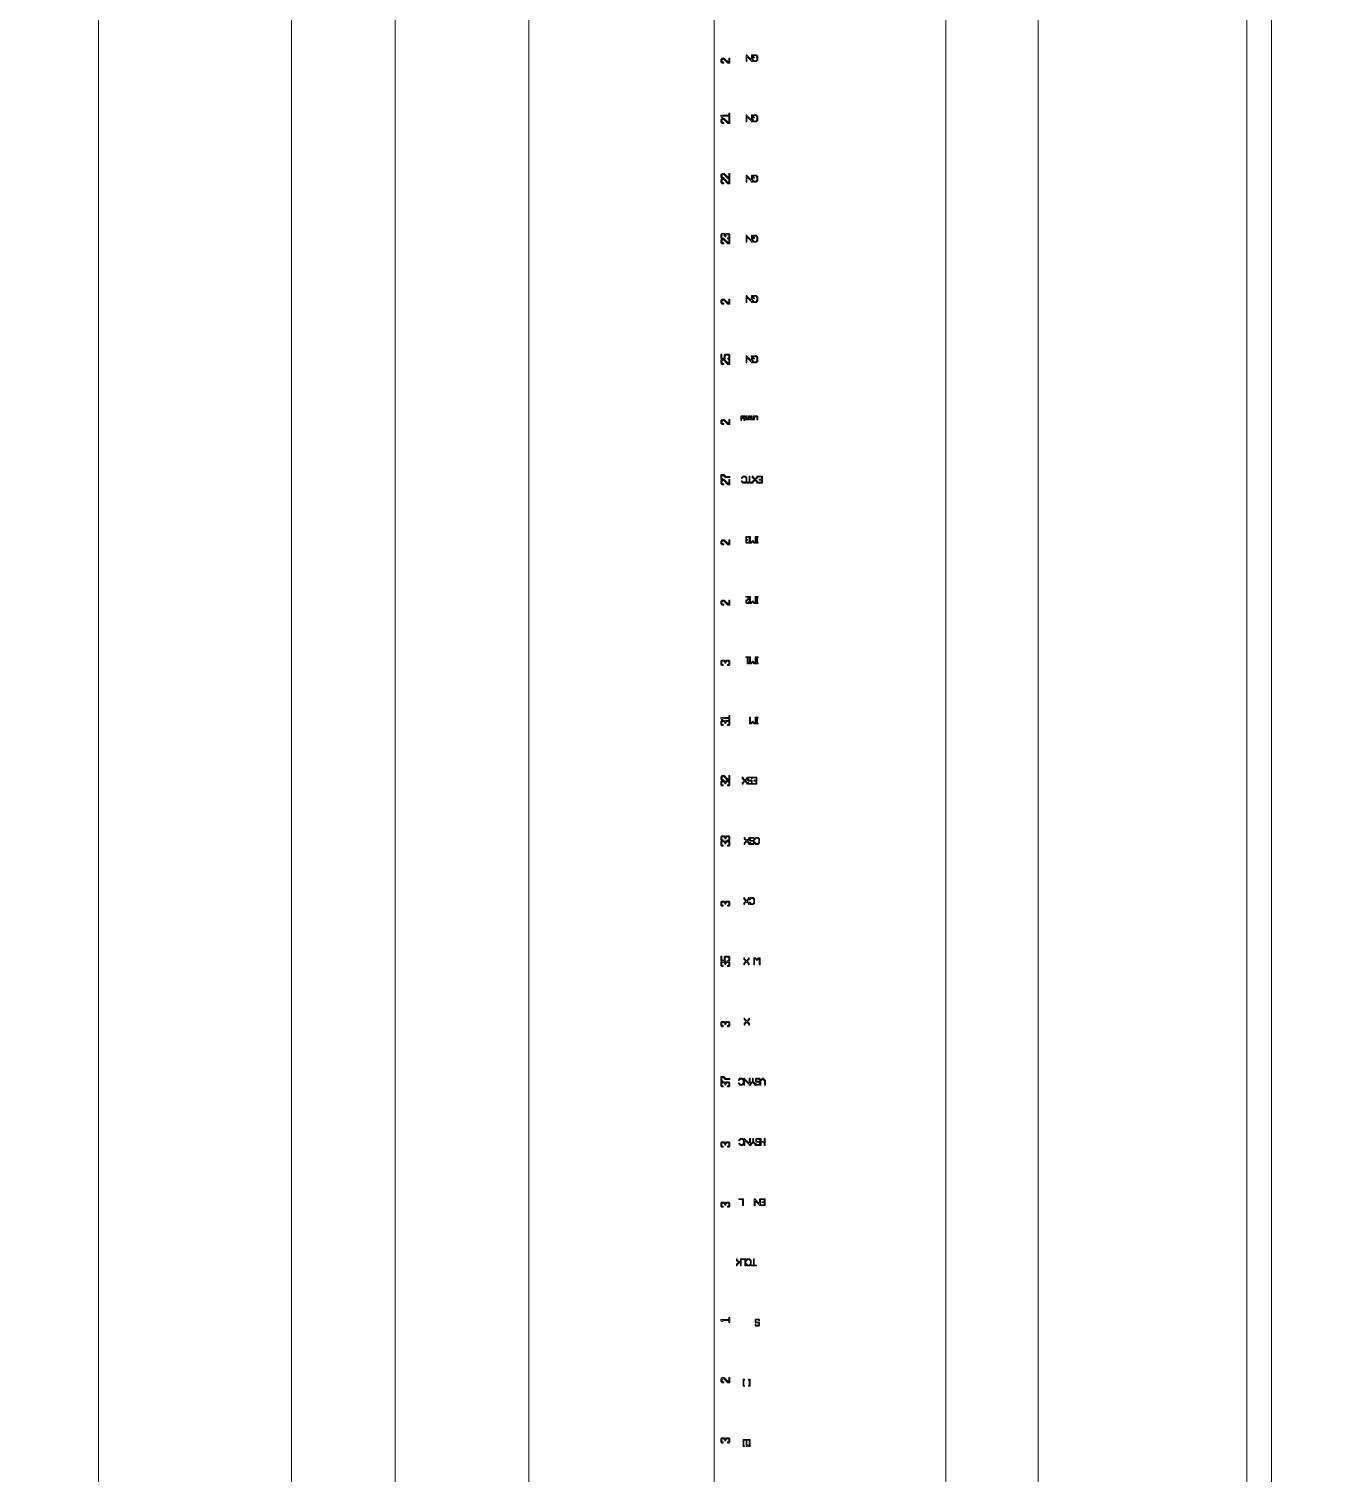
# Model space of a CAD drawing. Header units: millimetres. Extents: x 0 to 240, y 0 to 160.
# Drawn here: x 65.908 to 68.699, y 94.07 to 97.188 of the extents above; entities that cross this region are included whole.
import ezdxf

# ---------------------------------------------------------------- set-up
doc = ezdxf.new("R2010")
doc.units = ezdxf.units.MM
doc.layers.add('BG_OUTLINE', color=254, linetype='Continuous')
doc.layers.add('PG_SILKSCREEN_BOTTOM', color=2, linetype='Continuous')

msp = doc.modelspace()

# ---------------------------------------------------------------- linework, layer by layer
at = {"layer": 'BG_OUTLINE', "color": 6, "lineweight": 0}
msp.add_lwpolyline([(68.6991, 80.0701), (68.6991, 85.0701), (66.6991, 87.0701), (66.6991, 101.0701), (68.6991, 103.0701), (68.6991, 108.0701), (67.6991, 109.0701), (32.6991, 109.0701), (31.6991, 108.0701), (31.6991, 80.0701), (32.6991, 79.0701), (67.6991, 79.0701), (68.6991, 80.0701)], dxfattribs=at)
at = {"layer": 'PG_SILKSCREEN_BOTTOM', "lineweight": 0}
for points in [[(66.0583, 84.6643), (66.0583, 103.4759)], [(67.3883, 87.8101), (67.3883, 100.3301)], [(68.5383, 89.5101), (68.5383, 98.6035)], [(68.5919, 89.5101), (68.5919, 98.6035)]]:
    msp.add_lwpolyline(points, dxfattribs=at)
for points in [[(66.9883, 101.7476), (66.9883, 86.3926), (66.4753, 86.3926), (66.4753, 101.7476)], [(66.9883, 101.7476), (66.9883, 86.3926), (66.4753, 86.3926), (66.4753, 101.7476)], [(66.9883, 101.7476), (66.9883, 86.3926), (66.4753, 86.3926), (66.4753, 101.7476)], [(67.4707, 97.1326), (67.4707, 97.1176), (67.469, 97.1176), (67.469, 97.1189), (67.4603, 97.1276), (67.459, 97.1276), (67.459, 97.1176), (67.4573, 97.1176), (67.4573, 97.1326), (67.459, 97.1326), (67.459, 97.1314), (67.4673, 97.123), (67.469, 97.123), (67.469, 97.1326)], [(67.479, 97.1326), (67.4823, 97.1293), (67.4823, 97.121), (67.479, 97.1176), (67.474, 97.1176), (67.4707, 97.121), (67.4707, 97.1226), (67.4723, 97.1226), (67.4723, 97.1218), (67.4748, 97.1193), (67.4782, 97.1193), (67.4807, 97.1218), (67.4807, 97.1285), (67.4782, 97.131), (67.4748, 97.131), (67.4723, 97.1285), (67.4723, 97.1276), (67.4757, 97.1276), (67.4757, 97.126), (67.4707, 97.126), (67.4707, 97.1293), (67.474, 97.1326)], [(67.4223, 97.114), (67.4179, 97.114), (67.409, 97.1229), (67.4067, 97.1229), (67.4045, 97.1207), (67.4045, 97.1185), (67.4067, 97.1162), (67.409, 97.1162), (67.409, 97.114), (67.4056, 97.114), (67.4023, 97.1173), (67.4023, 97.1218), (67.4056, 97.1251), (67.4101, 97.1251), (67.419, 97.1162), (67.4201, 97.1162), (67.4201, 97.1251), (67.4223, 97.1251)], [(67.4223, 96.9951), (67.4201, 96.9951), (67.4201, 96.9996), (67.4067, 96.9996), (67.4067, 96.9973), (67.4045, 96.9973), (67.4023, 96.9996), (67.4023, 97.0018), (67.4201, 97.0018), (67.4201, 97.0062), (67.4223, 97.0062)], [(67.4223, 96.984), (67.4179, 96.984), (67.409, 96.9929), (67.4067, 96.9929), (67.4045, 96.9907), (67.4045, 96.9885), (67.4067, 96.9862), (67.409, 96.9862), (67.409, 96.984), (67.4056, 96.984), (67.4023, 96.9873), (67.4023, 96.9918), (67.4056, 96.9951), (67.4101, 96.9951), (67.419, 96.9862), (67.4201, 96.9862), (67.4201, 96.9951), (67.4223, 96.9951)], [(67.4707, 97.0026), (67.4707, 96.9876), (67.469, 96.9876), (67.469, 96.9889), (67.4603, 96.9976), (67.459, 96.9976), (67.459, 96.9876), (67.4573, 96.9876), (67.4573, 97.0026), (67.459, 97.0026), (67.459, 97.0014), (67.4673, 96.993), (67.469, 96.993), (67.469, 97.0026)], [(67.479, 97.0026), (67.4823, 96.9993), (67.4823, 96.991), (67.479, 96.9876), (67.474, 96.9876), (67.4707, 96.991), (67.4707, 96.9926), (67.4723, 96.9926), (67.4723, 96.9918), (67.4748, 96.9893), (67.4782, 96.9893), (67.4807, 96.9918), (67.4807, 96.9985), (67.4782, 97.001), (67.4748, 97.001), (67.4723, 96.9985), (67.4723, 96.9976), (67.4757, 96.9976), (67.4757, 96.996), (67.4707, 96.996), (67.4707, 96.9993), (67.474, 97.0026)], [(67.4223, 96.8651), (67.4179, 96.8651), (67.409, 96.874), (67.4067, 96.874), (67.4045, 96.8718), (67.4045, 96.8696), (67.4067, 96.8673), (67.409, 96.8673), (67.409, 96.8651), (67.4056, 96.8651), (67.4023, 96.8684), (67.4023, 96.8729), (67.4056, 96.8762), (67.4101, 96.8762), (67.419, 96.8673), (67.4201, 96.8673), (67.4201, 96.8762), (67.4223, 96.8762)], [(67.4223, 96.854), (67.4179, 96.854), (67.409, 96.8629), (67.4067, 96.8629), (67.4045, 96.8607), (67.4045, 96.8585), (67.4067, 96.8562), (67.409, 96.8562), (67.409, 96.854), (67.4056, 96.854), (67.4023, 96.8573), (67.4023, 96.8618), (67.4056, 96.8651), (67.4101, 96.8651), (67.419, 96.8562), (67.4201, 96.8562), (67.4201, 96.8651), (67.4223, 96.8651)], [(67.4707, 96.8726), (67.4707, 96.8576), (67.469, 96.8576), (67.469, 96.8589), (67.4603, 96.8676), (67.459, 96.8676), (67.459, 96.8576), (67.4573, 96.8576), (67.4573, 96.8726), (67.459, 96.8726), (67.459, 96.8714), (67.4673, 96.863), (67.469, 96.863), (67.469, 96.8726)], [(67.479, 96.8726), (67.4823, 96.8693), (67.4823, 96.861), (67.479, 96.8576), (67.474, 96.8576), (67.4707, 96.861), (67.4707, 96.8626), (67.4723, 96.8626), (67.4723, 96.8618), (67.4748, 96.8593), (67.4782, 96.8593), (67.4807, 96.8618), (67.4807, 96.8685), (67.4782, 96.871), (67.4748, 96.871), (67.4723, 96.8685), (67.4723, 96.8676), (67.4757, 96.8676), (67.4757, 96.866), (67.4707, 96.866), (67.4707, 96.8693), (67.474, 96.8726)], [(67.4223, 96.7373), (67.4201, 96.7351), (67.4167, 96.7351), (67.4167, 96.7373), (67.419, 96.7373), (67.4201, 96.7384), (67.4201, 96.7429), (67.419, 96.744), (67.4156, 96.744), (67.4134, 96.7418), (67.4134, 96.7396), (67.4112, 96.7396), (67.4112, 96.7418), (67.409, 96.744), (67.4056, 96.744), (67.4045, 96.7429), (67.4045, 96.7384), (67.4056, 96.7373), (67.4079, 96.7373), (67.4079, 96.7351), (67.4045, 96.7351), (67.4023, 96.7373), (67.4023, 96.744), (67.4045, 96.7462), (67.4101, 96.7462), (67.4123, 96.744), (67.4145, 96.7462), (67.4201, 96.7462), (67.4223, 96.744)], [(67.4223, 96.724), (67.4179, 96.724), (67.409, 96.7329), (67.4067, 96.7329), (67.4045, 96.7307), (67.4045, 96.7285), (67.4067, 96.7262), (67.409, 96.7262), (67.409, 96.724), (67.4056, 96.724), (67.4023, 96.7273), (67.4023, 96.7318), (67.4056, 96.7351), (67.4101, 96.7351), (67.419, 96.7262), (67.4201, 96.7262), (67.4201, 96.7351), (67.4223, 96.7351)], [(67.4707, 96.7426), (67.4707, 96.7276), (67.469, 96.7276), (67.469, 96.7289), (67.4603, 96.7376), (67.459, 96.7376), (67.459, 96.7276), (67.4573, 96.7276), (67.4573, 96.7426), (67.459, 96.7426), (67.459, 96.7414), (67.4673, 96.733), (67.469, 96.733), (67.469, 96.7426)], [(67.479, 96.7426), (67.4823, 96.7393), (67.4823, 96.731), (67.479, 96.7276), (67.474, 96.7276), (67.4707, 96.731), (67.4707, 96.7326), (67.4723, 96.7326), (67.4723, 96.7318), (67.4748, 96.7293), (67.4782, 96.7293), (67.4807, 96.7318), (67.4807, 96.7385), (67.4782, 96.741), (67.4748, 96.741), (67.4723, 96.7385), (67.4723, 96.7376), (67.4757, 96.7376), (67.4757, 96.736), (67.4707, 96.736), (67.4707, 96.7393), (67.474, 96.7426)], [(67.4223, 96.594), (67.4179, 96.594), (67.409, 96.6029), (67.4067, 96.6029), (67.4045, 96.6007), (67.4045, 96.5985), (67.4067, 96.5962), (67.409, 96.5962), (67.409, 96.594), (67.4056, 96.594), (67.4023, 96.5973), (67.4023, 96.6018), (67.4056, 96.6051), (67.4101, 96.6051), (67.419, 96.5962), (67.4201, 96.5962), (67.4201, 96.6051), (67.4223, 96.6051)], [(67.4707, 96.6126), (67.4707, 96.5976), (67.469, 96.5976), (67.469, 96.5989), (67.4603, 96.6076), (67.459, 96.6076), (67.459, 96.5976), (67.4573, 96.5976), (67.4573, 96.6126), (67.459, 96.6126), (67.459, 96.6114), (67.4673, 96.603), (67.469, 96.603), (67.469, 96.6126)], [(67.479, 96.6126), (67.4823, 96.6093), (67.4823, 96.601), (67.479, 96.5976), (67.474, 96.5976), (67.4707, 96.601), (67.4707, 96.6026), (67.4723, 96.6026), (67.4723, 96.6018), (67.4748, 96.5993), (67.4782, 96.5993), (67.4807, 96.6018), (67.4807, 96.6085), (67.4782, 96.611), (67.4748, 96.611), (67.4723, 96.6085), (67.4723, 96.6076), (67.4757, 96.6076), (67.4757, 96.606), (67.4707, 96.606), (67.4707, 96.6093), (67.474, 96.6126)], [(67.4223, 96.4773), (67.4201, 96.4751), (67.4179, 96.4751), (67.4179, 96.4773), (67.419, 96.4773), (67.4201, 96.4784), (67.4201, 96.4829), (67.419, 96.484), (67.4134, 96.484), (67.4123, 96.4829), (67.4123, 96.4751), (67.4023, 96.4751), (67.4023, 96.4862), (67.4045, 96.4862), (67.4045, 96.4773), (67.4101, 96.4773), (67.4101, 96.484), (67.4123, 96.4862), (67.4201, 96.4862), (67.4223, 96.484)], [(67.4707, 96.4826), (67.4707, 96.4676), (67.469, 96.4676), (67.469, 96.4689), (67.4603, 96.4776), (67.459, 96.4776), (67.459, 96.4676), (67.4573, 96.4676), (67.4573, 96.4826), (67.459, 96.4826), (67.459, 96.4814), (67.4673, 96.473), (67.469, 96.473), (67.469, 96.4826)], [(67.479, 96.4826), (67.4823, 96.4793), (67.4823, 96.471), (67.479, 96.4676), (67.474, 96.4676), (67.4707, 96.471), (67.4707, 96.4726), (67.4723, 96.4726), (67.4723, 96.4718), (67.4748, 96.4693), (67.4782, 96.4693), (67.4807, 96.4718), (67.4807, 96.4785), (67.4782, 96.481), (67.4748, 96.481), (67.4723, 96.4785), (67.4723, 96.4776), (67.4757, 96.4776), (67.4757, 96.476), (67.4707, 96.476), (67.4707, 96.4793), (67.474, 96.4826)], [(67.4223, 96.464), (67.4179, 96.464), (67.409, 96.4729), (67.4067, 96.4729), (67.4045, 96.4707), (67.4045, 96.4685), (67.4067, 96.4662), (67.409, 96.4662), (67.409, 96.464), (67.4056, 96.464), (67.4023, 96.4673), (67.4023, 96.4718), (67.4056, 96.4751), (67.4101, 96.4751), (67.419, 96.4662), (67.4201, 96.4662), (67.4201, 96.4751), (67.4223, 96.4751)], [(67.4523, 96.3526), (67.454, 96.351), (67.454, 96.3497), (67.4523, 96.3497), (67.4523, 96.3501), (67.4515, 96.351), (67.4482, 96.351), (67.4473, 96.3501), (67.4473, 96.3485), (67.4523, 96.3485), (67.454, 96.3468), (67.454, 96.3426), (67.4523, 96.3426), (67.4523, 96.346), (67.4515, 96.3468), (67.4482, 96.3468), (67.4473, 96.346), (67.4473, 96.3426), (67.4457, 96.3426), (67.4457, 96.351), (67.4473, 96.3526)], [(67.464, 96.3526), (67.464, 96.3459), (67.4623, 96.3443), (67.4598, 96.3443), (67.459, 96.3451), (67.4582, 96.3443), (67.4557, 96.3443), (67.454, 96.346), (67.454, 96.3526), (67.4557, 96.3526), (67.4557, 96.3468), (67.4565, 96.346), (67.4573, 96.346), (67.4582, 96.3468), (67.4582, 96.3526), (67.4598, 96.3526), (67.4598, 96.3468), (67.4607, 96.346), (67.4615, 96.346), (67.4623, 96.3468), (67.4623, 96.3526)], [(67.474, 96.3526), (67.474, 96.3459), (67.4723, 96.3443), (67.4698, 96.3443), (67.469, 96.3451), (67.4682, 96.3443), (67.4657, 96.3443), (67.464, 96.346), (67.464, 96.3526), (67.4657, 96.3526), (67.4657, 96.3468), (67.4665, 96.346), (67.4673, 96.346), (67.4682, 96.3468), (67.4682, 96.3526), (67.4698, 96.3526), (67.4698, 96.3468), (67.4707, 96.346), (67.4715, 96.346), (67.4723, 96.3468), (67.4723, 96.3526)], [(67.4807, 96.3526), (67.4823, 96.351), (67.4823, 96.3443), (67.4807, 96.3443), (67.4807, 96.3501), (67.4798, 96.351), (67.4765, 96.351), (67.4757, 96.3501), (67.4757, 96.3443), (67.474, 96.3443), (67.474, 96.351), (67.4757, 96.3526)], [(67.4223, 96.334), (67.4179, 96.334), (67.409, 96.3429), (67.4067, 96.3429), (67.4045, 96.3407), (67.4045, 96.3385), (67.4067, 96.3362), (67.409, 96.3362), (67.409, 96.334), (67.4056, 96.334), (67.4023, 96.3373), (67.4023, 96.3418), (67.4056, 96.3451), (67.4101, 96.3451), (67.419, 96.3362), (67.4201, 96.3362), (67.4201, 96.3451), (67.4223, 96.3451)], [(67.4067, 96.2151), (67.4023, 96.2151), (67.4023, 96.2262), (67.409, 96.2262), (67.4134, 96.2218), (67.4223, 96.2218), (67.4223, 96.2196), (67.4123, 96.2196), (67.4079, 96.224), (67.4045, 96.224), (67.4045, 96.2173), (67.4067, 96.2173)], [(67.4223, 96.204), (67.4179, 96.204), (67.409, 96.2129), (67.4067, 96.2129), (67.4045, 96.2107), (67.4045, 96.2085), (67.4067, 96.2062), (67.409, 96.2062), (67.409, 96.204), (67.4056, 96.204), (67.4023, 96.2073), (67.4023, 96.2118), (67.4056, 96.2151), (67.4101, 96.2151), (67.419, 96.2062), (67.4201, 96.2062), (67.4201, 96.2151), (67.4223, 96.2151)], [(67.4557, 96.2226), (67.459, 96.2193), (67.459, 96.211), (67.4557, 96.2076), (67.4507, 96.2076), (67.4473, 96.211), (67.4473, 96.2126), (67.449, 96.2126), (67.449, 96.2118), (67.4515, 96.2093), (67.4548, 96.2093), (67.4573, 96.2118), (67.4573, 96.2185), (67.4548, 96.221), (67.4515, 96.221), (67.449, 96.2185), (67.449, 96.2176), (67.4473, 96.2176), (67.4473, 96.2193), (67.4507, 96.2226)], [(67.4706, 96.2093), (67.4706, 96.2076), (67.459, 96.2076), (67.459, 96.2093), (67.464, 96.2093), (67.464, 96.2226), (67.4656, 96.2226), (67.4656, 96.2093)], [(67.4823, 96.2226), (67.4823, 96.2197), (67.4777, 96.2151), (67.4823, 96.2105), (67.4823, 96.2076), (67.4806, 96.2076), (67.4806, 96.2097), (67.4765, 96.2139), (67.4723, 96.2097), (67.4723, 96.2076), (67.4706, 96.2076), (67.4706, 96.2105), (67.4752, 96.2151), (67.4706, 96.2197), (67.4706, 96.2226), (67.4723, 96.2226), (67.4723, 96.2205), (67.4765, 96.2164), (67.4806, 96.2205), (67.4806, 96.2226)], [(67.4923, 96.2226), (67.4923, 96.2076), (67.4823, 96.2076), (67.4823, 96.2093), (67.4906, 96.2093), (67.4906, 96.2143), (67.4856, 96.2143), (67.4856, 96.216), (67.4906, 96.216), (67.4906, 96.221), (67.4823, 96.221), (67.4823, 96.2226)], [(67.4223, 96.074), (67.4179, 96.074), (67.409, 96.0829), (67.4067, 96.0829), (67.4045, 96.0807), (67.4045, 96.0785), (67.4067, 96.0762), (67.409, 96.0762), (67.409, 96.074), (67.4056, 96.074), (67.4023, 96.0773), (67.4023, 96.0818), (67.4056, 96.0851), (67.4101, 96.0851), (67.419, 96.0762), (67.4201, 96.0762), (67.4201, 96.0851), (67.4223, 96.0851)], [(67.4632, 96.0926), (67.4648, 96.091), (67.4648, 96.0885), (67.4632, 96.0885), (67.4632, 96.0901), (67.4623, 96.091), (67.459, 96.091), (67.4582, 96.0901), (67.4582, 96.0876), (67.4598, 96.086), (67.4615, 96.086), (67.4615, 96.0843), (67.4598, 96.0843), (67.4582, 96.0826), (67.4582, 96.0801), (67.459, 96.0793), (67.4623, 96.0793), (67.4632, 96.0801), (67.4632, 96.0818), (67.4648, 96.0818), (67.4648, 96.0793), (67.4632, 96.0776), (67.4582, 96.0776), (67.4565, 96.0793), (67.4565, 96.0835), (67.4582, 96.0851), (67.4565, 96.0868), (67.4565, 96.091), (67.4582, 96.0926)], [(67.4782, 96.0926), (67.4782, 96.0776), (67.4748, 96.0776), (67.4715, 96.081), (67.4682, 96.0776), (67.4648, 96.0776), (67.4648, 96.0926), (67.4665, 96.0926), (67.4665, 96.0793), (67.4673, 96.0793), (67.4715, 96.0835), (67.4757, 96.0793), (67.4765, 96.0793), (67.4765, 96.0926)], [(67.4832, 96.0926), (67.4832, 96.091), (67.4815, 96.091), (67.4815, 96.0793), (67.4832, 96.0793), (67.4832, 96.0776), (67.4782, 96.0776), (67.4782, 96.0793), (67.4798, 96.0793), (67.4798, 96.091), (67.4782, 96.091), (67.4782, 96.0926)], [(67.4223, 95.944), (67.4179, 95.944), (67.409, 95.9529), (67.4067, 95.9529), (67.4045, 95.9507), (67.4045, 95.9485), (67.4067, 95.9462), (67.409, 95.9462), (67.409, 95.944), (67.4056, 95.944), (67.4023, 95.9473), (67.4023, 95.9518), (67.4056, 95.9551), (67.4101, 95.9551), (67.419, 95.9462), (67.4201, 95.9462), (67.4201, 95.9551), (67.4223, 95.9551)], [(67.4648, 95.9626), (67.4648, 95.9593), (67.4582, 95.9526), (67.4582, 95.951), (67.4598, 95.9493), (67.4615, 95.9493), (67.4632, 95.951), (67.4632, 95.9526), (67.4648, 95.9526), (67.4648, 95.9501), (67.4623, 95.9476), (67.459, 95.9476), (67.4565, 95.9501), (67.4565, 95.9535), (67.4632, 95.9601), (67.4632, 95.961), (67.4565, 95.961), (67.4565, 95.9626)], [(67.4782, 95.9626), (67.4782, 95.9476), (67.4748, 95.9476), (67.4715, 95.951), (67.4682, 95.9476), (67.4648, 95.9476), (67.4648, 95.9626), (67.4665, 95.9626), (67.4665, 95.9493), (67.4673, 95.9493), (67.4715, 95.9535), (67.4757, 95.9493), (67.4765, 95.9493), (67.4765, 95.9626)], [(67.4832, 95.9626), (67.4832, 95.961), (67.4815, 95.961), (67.4815, 95.9493), (67.4832, 95.9493), (67.4832, 95.9476), (67.4782, 95.9476), (67.4782, 95.9493), (67.4798, 95.9493), (67.4798, 95.961), (67.4782, 95.961), (67.4782, 95.9626)], [(67.4223, 95.8162), (67.4201, 95.814), (67.4167, 95.814), (67.4167, 95.8162), (67.419, 95.8162), (67.4201, 95.8173), (67.4201, 95.8218), (67.419, 95.8229), (67.4156, 95.8229), (67.4134, 95.8207), (67.4134, 95.8185), (67.4112, 95.8185), (67.4112, 95.8207), (67.409, 95.8229), (67.4056, 95.8229), (67.4045, 95.8218), (67.4045, 95.8173), (67.4056, 95.8162), (67.4079, 95.8162), (67.4079, 95.814), (67.4045, 95.814), (67.4023, 95.8162), (67.4023, 95.8229), (67.4045, 95.8251), (67.4101, 95.8251), (67.4123, 95.8229), (67.4145, 95.8251), (67.4201, 95.8251), (67.4223, 95.8229)], [(67.4648, 95.8326), (67.4648, 95.831), (67.4615, 95.831), (67.4615, 95.821), (67.4632, 95.821), (67.4632, 95.8193), (67.4615, 95.8176), (67.4598, 95.8176), (67.4598, 95.831), (67.4565, 95.831), (67.4565, 95.8326)], [(67.4782, 95.8326), (67.4782, 95.8176), (67.4748, 95.8176), (67.4715, 95.821), (67.4682, 95.8176), (67.4648, 95.8176), (67.4648, 95.8326), (67.4665, 95.8326), (67.4665, 95.8193), (67.4673, 95.8193), (67.4715, 95.8235), (67.4757, 95.8193), (67.4765, 95.8193), (67.4765, 95.8326)], [(67.4832, 95.8326), (67.4832, 95.831), (67.4815, 95.831), (67.4815, 95.8193), (67.4832, 95.8193), (67.4832, 95.8176), (67.4782, 95.8176), (67.4782, 95.8193), (67.4798, 95.8193), (67.4798, 95.831), (67.4782, 95.831), (67.4782, 95.8326)], [(67.4223, 95.6951), (67.4201, 95.6951), (67.4201, 95.6996), (67.4067, 95.6996), (67.4067, 95.6973), (67.4045, 95.6973), (67.4023, 95.6996), (67.4023, 95.7018), (67.4201, 95.7018), (67.4201, 95.7062), (67.4223, 95.7062)], [(67.4782, 95.7026), (67.4782, 95.6876), (67.4748, 95.6876), (67.4715, 95.691), (67.4682, 95.6876), (67.4648, 95.6876), (67.4648, 95.7026), (67.4665, 95.7026), (67.4665, 95.6893), (67.4673, 95.6893), (67.4715, 95.6935), (67.4757, 95.6893), (67.4765, 95.6893), (67.4765, 95.7026)], [(67.4832, 95.7026), (67.4832, 95.701), (67.4815, 95.701), (67.4815, 95.6893), (67.4832, 95.6893), (67.4832, 95.6876), (67.4782, 95.6876), (67.4782, 95.6893), (67.4798, 95.6893), (67.4798, 95.701), (67.4782, 95.701), (67.4782, 95.7026)], [(67.4223, 95.6862), (67.4201, 95.684), (67.4167, 95.684), (67.4167, 95.6862), (67.419, 95.6862), (67.4201, 95.6873), (67.4201, 95.6918), (67.419, 95.6929), (67.4156, 95.6929), (67.4134, 95.6907), (67.4134, 95.6885), (67.4112, 95.6885), (67.4112, 95.6907), (67.409, 95.6929), (67.4056, 95.6929), (67.4045, 95.6918), (67.4045, 95.6873), (67.4056, 95.6862), (67.4079, 95.6862), (67.4079, 95.684), (67.4045, 95.684), (67.4023, 95.6862), (67.4023, 95.6929), (67.4045, 95.6951), (67.4101, 95.6951), (67.4123, 95.6929), (67.4145, 95.6951), (67.4201, 95.6951), (67.4223, 95.6929)], [(67.4223, 95.5651), (67.4179, 95.5651), (67.409, 95.574), (67.4067, 95.574), (67.4045, 95.5718), (67.4045, 95.5696), (67.4067, 95.5673), (67.409, 95.5673), (67.409, 95.5651), (67.4056, 95.5651), (67.4023, 95.5684), (67.4023, 95.5729), (67.4056, 95.5762), (67.4101, 95.5762), (67.419, 95.5673), (67.4201, 95.5673), (67.4201, 95.5762), (67.4223, 95.5762)], [(67.4223, 95.5562), (67.4201, 95.554), (67.4167, 95.554), (67.4167, 95.5562), (67.419, 95.5562), (67.4201, 95.5573), (67.4201, 95.5618), (67.419, 95.5629), (67.4156, 95.5629), (67.4134, 95.5607), (67.4134, 95.5585), (67.4112, 95.5585), (67.4112, 95.5607), (67.409, 95.5629), (67.4056, 95.5629), (67.4045, 95.5618), (67.4045, 95.5573), (67.4056, 95.5562), (67.4079, 95.5562), (67.4079, 95.554), (67.4045, 95.554), (67.4023, 95.5562), (67.4023, 95.5629), (67.4045, 95.5651), (67.4101, 95.5651), (67.4123, 95.5629), (67.4145, 95.5651), (67.4201, 95.5651), (67.4223, 95.5629)], [(67.4606, 95.5726), (67.4606, 95.5697), (67.4561, 95.5651), (67.4606, 95.5605), (67.4606, 95.5576), (67.459, 95.5576), (67.459, 95.5597), (67.4548, 95.5639), (67.4506, 95.5597), (67.4506, 95.5576), (67.449, 95.5576), (67.449, 95.5605), (67.4536, 95.5651), (67.449, 95.5697), (67.449, 95.5726), (67.4506, 95.5726), (67.4506, 95.5705), (67.4548, 95.5664), (67.459, 95.5705), (67.459, 95.5726)], [(67.469, 95.5726), (67.4706, 95.571), (67.4706, 95.5689), (67.469, 95.5689), (67.469, 95.5701), (67.4681, 95.571), (67.4631, 95.571), (67.4623, 95.5701), (67.4623, 95.5668), (67.4631, 95.566), (67.469, 95.566), (67.4706, 95.5643), (67.4706, 95.5593), (67.469, 95.5576), (67.4623, 95.5576), (67.4606, 95.5593), (67.4606, 95.5614), (67.4623, 95.5614), (67.4623, 95.5601), (67.4631, 95.5593), (67.4681, 95.5593), (67.469, 95.5601), (67.469, 95.5635), (67.4681, 95.5643), (67.4623, 95.5643), (67.4606, 95.566), (67.4606, 95.571), (67.4623, 95.5726)], [(67.4806, 95.5726), (67.4806, 95.5576), (67.4706, 95.5576), (67.4706, 95.5593), (67.479, 95.5593), (67.479, 95.5643), (67.474, 95.5643), (67.474, 95.566), (67.479, 95.566), (67.479, 95.571), (67.4706, 95.571), (67.4706, 95.5726)], [(67.4223, 95.4373), (67.4201, 95.4351), (67.4167, 95.4351), (67.4167, 95.4373), (67.419, 95.4373), (67.4201, 95.4384), (67.4201, 95.4429), (67.419, 95.444), (67.4156, 95.444), (67.4134, 95.4418), (67.4134, 95.4396), (67.4112, 95.4396), (67.4112, 95.4418), (67.409, 95.444), (67.4056, 95.444), (67.4045, 95.4429), (67.4045, 95.4384), (67.4056, 95.4373), (67.4079, 95.4373), (67.4079, 95.4351), (67.4045, 95.4351), (67.4023, 95.4373), (67.4023, 95.444), (67.4045, 95.4462), (67.4101, 95.4462), (67.4123, 95.444), (67.4145, 95.4462), (67.4201, 95.4462), (67.4223, 95.444)], [(67.4223, 95.4262), (67.4201, 95.424), (67.4167, 95.424), (67.4167, 95.4262), (67.419, 95.4262), (67.4201, 95.4273), (67.4201, 95.4318), (67.419, 95.4329), (67.4156, 95.4329), (67.4134, 95.4307), (67.4134, 95.4285), (67.4112, 95.4285), (67.4112, 95.4307), (67.409, 95.4329), (67.4056, 95.4329), (67.4045, 95.4318), (67.4045, 95.4273), (67.4056, 95.4262), (67.4079, 95.4262), (67.4079, 95.424), (67.4045, 95.424), (67.4023, 95.4262), (67.4023, 95.4329), (67.4045, 95.4351), (67.4101, 95.4351), (67.4123, 95.4329), (67.4145, 95.4351), (67.4201, 95.4351), (67.4223, 95.4329)], [(67.4648, 95.4426), (67.4648, 95.4397), (67.4602, 95.4351), (67.4648, 95.4305), (67.4648, 95.4276), (67.4632, 95.4276), (67.4632, 95.4297), (67.459, 95.4339), (67.4548, 95.4297), (67.4548, 95.4276), (67.4532, 95.4276), (67.4532, 95.4305), (67.4577, 95.4351), (67.4532, 95.4397), (67.4532, 95.4426), (67.4548, 95.4426), (67.4548, 95.4405), (67.459, 95.4364), (67.4632, 95.4405), (67.4632, 95.4426)], [(67.4732, 95.4426), (67.4748, 95.441), (67.4748, 95.4389), (67.4732, 95.4389), (67.4732, 95.4401), (67.4723, 95.441), (67.4673, 95.441), (67.4665, 95.4401), (67.4665, 95.4368), (67.4673, 95.436), (67.4732, 95.436), (67.4748, 95.4343), (67.4748, 95.4293), (67.4732, 95.4276), (67.4665, 95.4276), (67.4648, 95.4293), (67.4648, 95.4314), (67.4665, 95.4314), (67.4665, 95.4301), (67.4673, 95.4293), (67.4723, 95.4293), (67.4732, 95.4301), (67.4732, 95.4335), (67.4723, 95.4343), (67.4665, 95.4343), (67.4648, 95.436), (67.4648, 95.441), (67.4665, 95.4426)], [(67.4832, 95.4426), (67.4865, 95.4393), (67.4865, 95.431), (67.4832, 95.4276), (67.4782, 95.4276), (67.4748, 95.431), (67.4748, 95.4326), (67.4765, 95.4326), (67.4765, 95.4318), (67.479, 95.4293), (67.4823, 95.4293), (67.4848, 95.4318), (67.4848, 95.4385), (67.4823, 95.441), (67.479, 95.441), (67.4765, 95.4385), (67.4765, 95.4376), (67.4748, 95.4376), (67.4748, 95.4393), (67.4782, 95.4426)], [(67.4223, 95.2962), (67.4201, 95.294), (67.4167, 95.294), (67.4167, 95.2962), (67.419, 95.2962), (67.4201, 95.2973), (67.4201, 95.3018), (67.419, 95.3029), (67.4156, 95.3029), (67.4134, 95.3007), (67.4134, 95.2985), (67.4112, 95.2985), (67.4112, 95.3007), (67.409, 95.3029), (67.4056, 95.3029), (67.4045, 95.3018), (67.4045, 95.2973), (67.4056, 95.2962), (67.4079, 95.2962), (67.4079, 95.294), (67.4045, 95.294), (67.4023, 95.2962), (67.4023, 95.3029), (67.4045, 95.3051), (67.4101, 95.3051), (67.4123, 95.3029), (67.4145, 95.3051), (67.4201, 95.3051), (67.4223, 95.3029)], [(67.464, 95.3126), (67.464, 95.3097), (67.4594, 95.3051), (67.464, 95.3005), (67.464, 95.2976), (67.4623, 95.2976), (67.4623, 95.2997), (67.4582, 95.3039), (67.454, 95.2997), (67.454, 95.2976), (67.4523, 95.2976), (67.4523, 95.3005), (67.4569, 95.3051), (67.4523, 95.3097), (67.4523, 95.3126), (67.454, 95.3126), (67.454, 95.3105), (67.4582, 95.3064), (67.4623, 95.3105), (67.4623, 95.3126)], [(67.4723, 95.3126), (67.4756, 95.3093), (67.4756, 95.301), (67.4723, 95.2976), (67.4673, 95.2976), (67.464, 95.301), (67.464, 95.3026), (67.4657, 95.3026), (67.4657, 95.3018), (67.4681, 95.2993), (67.4715, 95.2993), (67.474, 95.3018), (67.474, 95.3085), (67.4715, 95.311), (67.4681, 95.311), (67.4657, 95.3085), (67.4657, 95.3076), (67.464, 95.3076), (67.464, 95.3093), (67.4673, 95.3126)], [(67.4223, 95.1773), (67.4201, 95.1751), (67.4179, 95.1751), (67.4179, 95.1773), (67.419, 95.1773), (67.4201, 95.1784), (67.4201, 95.1829), (67.419, 95.184), (67.4134, 95.184), (67.4123, 95.1829), (67.4123, 95.1751), (67.4023, 95.1751), (67.4023, 95.1862), (67.4045, 95.1862), (67.4045, 95.1773), (67.4101, 95.1773), (67.4101, 95.184), (67.4123, 95.1862), (67.4201, 95.1862), (67.4223, 95.184)], [(67.4223, 95.1662), (67.4201, 95.164), (67.4167, 95.164), (67.4167, 95.1662), (67.419, 95.1662), (67.4201, 95.1673), (67.4201, 95.1718), (67.419, 95.1729), (67.4156, 95.1729), (67.4134, 95.1707), (67.4134, 95.1685), (67.4112, 95.1685), (67.4112, 95.1707), (67.409, 95.1729), (67.4056, 95.1729), (67.4045, 95.1718), (67.4045, 95.1673), (67.4056, 95.1662), (67.4079, 95.1662), (67.4079, 95.164), (67.4045, 95.164), (67.4023, 95.1662), (67.4023, 95.1729), (67.4045, 95.1751), (67.4101, 95.1751), (67.4123, 95.1729), (67.4145, 95.1751), (67.4201, 95.1751), (67.4223, 95.1729)], [(67.464, 95.1826), (67.464, 95.1797), (67.4594, 95.1751), (67.464, 95.1705), (67.464, 95.1676), (67.4623, 95.1676), (67.4623, 95.1697), (67.4582, 95.1739), (67.454, 95.1697), (67.454, 95.1676), (67.4523, 95.1676), (67.4523, 95.1705), (67.4569, 95.1751), (67.4523, 95.1797), (67.4523, 95.1826), (67.454, 95.1826), (67.454, 95.1805), (67.4582, 95.1764), (67.4623, 95.1805), (67.4623, 95.1826)], [(67.4873, 95.1826), (67.4873, 95.1676), (67.4857, 95.1676), (67.4857, 95.181), (67.4848, 95.181), (67.4807, 95.1768), (67.4765, 95.181), (67.4757, 95.181), (67.4757, 95.1676), (67.474, 95.1676), (67.474, 95.1826), (67.4773, 95.1826), (67.4807, 95.1793), (67.484, 95.1826)], [(67.4223, 95.0362), (67.4201, 95.034), (67.4167, 95.034), (67.4167, 95.0362), (67.419, 95.0362), (67.4201, 95.0373), (67.4201, 95.0418), (67.419, 95.0429), (67.4156, 95.0429), (67.4134, 95.0407), (67.4134, 95.0385), (67.4112, 95.0385), (67.4112, 95.0407), (67.409, 95.0429), (67.4056, 95.0429), (67.4045, 95.0418), (67.4045, 95.0373), (67.4056, 95.0362), (67.4079, 95.0362), (67.4079, 95.034), (67.4045, 95.034), (67.4023, 95.0362), (67.4023, 95.0429), (67.4045, 95.0451), (67.4101, 95.0451), (67.4123, 95.0429), (67.4145, 95.0451), (67.4201, 95.0451), (67.4223, 95.0429)], [(67.4648, 95.0526), (67.4648, 95.0497), (67.4602, 95.0451), (67.4648, 95.0405), (67.4648, 95.0376), (67.4632, 95.0376), (67.4632, 95.0397), (67.459, 95.0439), (67.4548, 95.0397), (67.4548, 95.0376), (67.4532, 95.0376), (67.4532, 95.0405), (67.4577, 95.0451), (67.4532, 95.0497), (67.4532, 95.0526), (67.4548, 95.0526), (67.4548, 95.0505), (67.459, 95.0464), (67.4632, 95.0505), (67.4632, 95.0526)], [(67.4067, 94.9151), (67.4023, 94.9151), (67.4023, 94.9262), (67.409, 94.9262), (67.4134, 94.9218), (67.4223, 94.9218), (67.4223, 94.9196), (67.4123, 94.9196), (67.4079, 94.924), (67.4045, 94.924), (67.4045, 94.9173), (67.4067, 94.9173)], [(67.449, 94.9226), (67.4523, 94.9193), (67.4523, 94.911), (67.449, 94.9076), (67.444, 94.9076), (67.4407, 94.911), (67.4407, 94.9126), (67.4423, 94.9126), (67.4423, 94.9118), (67.4448, 94.9093), (67.4482, 94.9093), (67.4507, 94.9118), (67.4507, 94.9185), (67.4482, 94.921), (67.4448, 94.921), (67.4423, 94.9185), (67.4423, 94.9176), (67.4407, 94.9176), (67.4407, 94.9193), (67.444, 94.9226)], [(67.4657, 94.9226), (67.4657, 94.9076), (67.464, 94.9076), (67.464, 94.9089), (67.4552, 94.9176), (67.454, 94.9176), (67.454, 94.9076), (67.4523, 94.9076), (67.4523, 94.9226), (67.454, 94.9226), (67.454, 94.9214), (67.4623, 94.913), (67.464, 94.913), (67.464, 94.9226)], [(67.4723, 94.9226), (67.4723, 94.9155), (67.4773, 94.9105), (67.4773, 94.9076), (67.4756, 94.9076), (67.4756, 94.9097), (67.4715, 94.9139), (67.4673, 94.9097), (67.4673, 94.9076), (67.4657, 94.9076), (67.4657, 94.9105), (67.4707, 94.9155), (67.4707, 94.9226)], [(67.4857, 94.9226), (67.4873, 94.921), (67.4873, 94.9189), (67.4857, 94.9189), (67.4857, 94.9201), (67.4848, 94.921), (67.4798, 94.921), (67.479, 94.9201), (67.479, 94.9168), (67.4798, 94.916), (67.4857, 94.916), (67.4873, 94.9143), (67.4873, 94.9093), (67.4857, 94.9076), (67.479, 94.9076), (67.4773, 94.9093), (67.4773, 94.9114), (67.479, 94.9114), (67.479, 94.9101), (67.4798, 94.9093), (67.4848, 94.9093), (67.4857, 94.9101), (67.4857, 94.9135), (67.4848, 94.9143), (67.479, 94.9143), (67.4773, 94.916), (67.4773, 94.921), (67.479, 94.9226)], [(67.494, 94.9226), (67.499, 94.9176), (67.499, 94.9076), (67.4973, 94.9076), (67.4973, 94.9168), (67.4932, 94.921), (67.489, 94.9168), (67.489, 94.9076), (67.4873, 94.9076), (67.4873, 94.9176), (67.4923, 94.9226)], [(67.4223, 94.9062), (67.4201, 94.904), (67.4167, 94.904), (67.4167, 94.9062), (67.419, 94.9062), (67.4201, 94.9073), (67.4201, 94.9118), (67.419, 94.9129), (67.4156, 94.9129), (67.4134, 94.9107), (67.4134, 94.9085), (67.4112, 94.9085), (67.4112, 94.9107), (67.409, 94.9129), (67.4056, 94.9129), (67.4045, 94.9118), (67.4045, 94.9073), (67.4056, 94.9062), (67.4079, 94.9062), (67.4079, 94.904), (67.4045, 94.904), (67.4023, 94.9062), (67.4023, 94.9129), (67.4045, 94.9151), (67.4101, 94.9151), (67.4123, 94.9129), (67.4145, 94.9151), (67.4201, 94.9151), (67.4223, 94.9129)], [(67.4223, 94.7762), (67.4201, 94.774), (67.4167, 94.774), (67.4167, 94.7762), (67.419, 94.7762), (67.4201, 94.7773), (67.4201, 94.7818), (67.419, 94.7829), (67.4156, 94.7829), (67.4134, 94.7807), (67.4134, 94.7785), (67.4112, 94.7785), (67.4112, 94.7807), (67.409, 94.7829), (67.4056, 94.7829), (67.4045, 94.7818), (67.4045, 94.7773), (67.4056, 94.7762), (67.4079, 94.7762), (67.4079, 94.774), (67.4045, 94.774), (67.4023, 94.7762), (67.4023, 94.7829), (67.4045, 94.7851), (67.4101, 94.7851), (67.4123, 94.7829), (67.4145, 94.7851), (67.4201, 94.7851), (67.4223, 94.7829)], [(67.4498, 94.7926), (67.4532, 94.7893), (67.4532, 94.781), (67.4498, 94.7776), (67.4448, 94.7776), (67.4415, 94.781), (67.4415, 94.7826), (67.4432, 94.7826), (67.4432, 94.7818), (67.4457, 94.7793), (67.449, 94.7793), (67.4515, 94.7818), (67.4515, 94.7885), (67.449, 94.791), (67.4457, 94.791), (67.4432, 94.7885), (67.4432, 94.7876), (67.4415, 94.7876), (67.4415, 94.7893), (67.4448, 94.7926)], [(67.4665, 94.7926), (67.4665, 94.7776), (67.4648, 94.7776), (67.4648, 94.7789), (67.4561, 94.7876), (67.4548, 94.7876), (67.4548, 94.7776), (67.4532, 94.7776), (67.4532, 94.7926), (67.4548, 94.7926), (67.4548, 94.7914), (67.4632, 94.783), (67.4648, 94.783), (67.4648, 94.7926)], [(67.4731, 94.7926), (67.4731, 94.7855), (67.4781, 94.7805), (67.4781, 94.7776), (67.4765, 94.7776), (67.4765, 94.7797), (67.4723, 94.7839), (67.4682, 94.7797), (67.4682, 94.7776), (67.4665, 94.7776), (67.4665, 94.7805), (67.4715, 94.7855), (67.4715, 94.7926)], [(67.4865, 94.7926), (67.4881, 94.791), (67.4881, 94.7889), (67.4865, 94.7889), (67.4865, 94.7901), (67.4856, 94.791), (67.4806, 94.791), (67.4798, 94.7901), (67.4798, 94.7868), (67.4806, 94.786), (67.4865, 94.786), (67.4881, 94.7843), (67.4881, 94.7793), (67.4865, 94.7776), (67.4798, 94.7776), (67.4781, 94.7793), (67.4781, 94.7814), (67.4798, 94.7814), (67.4798, 94.7801), (67.4806, 94.7793), (67.4856, 94.7793), (67.4865, 94.7801), (67.4865, 94.7835), (67.4856, 94.7843), (67.4798, 94.7843), (67.4781, 94.786), (67.4781, 94.791), (67.4798, 94.7926)], [(67.4982, 94.7926), (67.4982, 94.7776), (67.4965, 94.7776), (67.4965, 94.7843), (67.4898, 94.7843), (67.4898, 94.7776), (67.4881, 94.7776), (67.4881, 94.7926), (67.4898, 94.7926), (67.4898, 94.786), (67.4965, 94.786), (67.4965, 94.7926)], [(67.4223, 94.6462), (67.4201, 94.644), (67.4167, 94.644), (67.4167, 94.6462), (67.419, 94.6462), (67.4201, 94.6473), (67.4201, 94.6518), (67.419, 94.6529), (67.4156, 94.6529), (67.4134, 94.6507), (67.4134, 94.6485), (67.4112, 94.6485), (67.4112, 94.6507), (67.409, 94.6529), (67.4056, 94.6529), (67.4045, 94.6518), (67.4045, 94.6473), (67.4056, 94.6462), (67.4079, 94.6462), (67.4079, 94.644), (67.4045, 94.644), (67.4023, 94.6462), (67.4023, 94.6529), (67.4045, 94.6551), (67.4101, 94.6551), (67.4123, 94.6529), (67.4145, 94.6551), (67.4201, 94.6551), (67.4223, 94.6529)], [(67.4515, 94.6626), (67.4515, 94.6476), (67.4498, 94.6476), (67.4498, 94.661), (67.4415, 94.661), (67.4415, 94.6626)], [(67.4881, 94.6626), (67.4881, 94.6476), (67.4865, 94.6476), (67.4865, 94.6489), (67.4777, 94.6576), (67.4765, 94.6576), (67.4765, 94.6476), (67.4748, 94.6476), (67.4748, 94.6626), (67.4765, 94.6626), (67.4765, 94.6614), (67.4848, 94.653), (67.4865, 94.653), (67.4865, 94.6626)], [(67.4982, 94.6626), (67.4982, 94.6476), (67.4881, 94.6476), (67.4881, 94.6493), (67.4965, 94.6493), (67.4965, 94.6543), (67.4915, 94.6543), (67.4915, 94.656), (67.4965, 94.656), (67.4965, 94.661), (67.4881, 94.661), (67.4881, 94.6626)], [(67.4465, 94.5326), (67.4465, 94.5176), (67.4448, 94.5176), (67.4448, 94.5243), (67.4423, 94.5243), (67.4382, 94.5201), (67.4382, 94.5176), (67.4365, 94.5176), (67.4365, 94.521), (67.4407, 94.5251), (67.4365, 94.5293), (67.4365, 94.5326), (67.4382, 94.5326), (67.4382, 94.5301), (67.4423, 94.526), (67.4448, 94.526), (67.4448, 94.5326)], [(67.4565, 94.5326), (67.4565, 94.5176), (67.4548, 94.5176), (67.4548, 94.531), (67.4465, 94.531), (67.4465, 94.5326)], [(67.4648, 94.5326), (67.4682, 94.5293), (67.4682, 94.521), (67.4648, 94.5176), (67.4598, 94.5176), (67.4565, 94.521), (67.4565, 94.5226), (67.4582, 94.5226), (67.4582, 94.5218), (67.4607, 94.5193), (67.464, 94.5193), (67.4665, 94.5218), (67.4665, 94.5285), (67.464, 94.531), (67.4607, 94.531), (67.4582, 94.5285), (67.4582, 94.5276), (67.4565, 94.5276), (67.4565, 94.5293), (67.4598, 94.5326)], [(67.4798, 94.5193), (67.4798, 94.5176), (67.4682, 94.5176), (67.4682, 94.5193), (67.4732, 94.5193), (67.4732, 94.5326), (67.4748, 94.5326), (67.4748, 94.5193)], [(67.4223, 94.3951), (67.4201, 94.3951), (67.4201, 94.3996), (67.4067, 94.3996), (67.4067, 94.3973), (67.4045, 94.3973), (67.4023, 94.3996), (67.4023, 94.4018), (67.4201, 94.4018), (67.4201, 94.4062), (67.4223, 94.4062)], [(67.4848, 94.4026), (67.4865, 94.401), (67.4865, 94.3989), (67.4848, 94.3989), (67.4848, 94.4001), (67.484, 94.401), (67.479, 94.401), (67.4781, 94.4001), (67.4781, 94.3968), (67.479, 94.396), (67.4848, 94.396), (67.4865, 94.3943), (67.4865, 94.3893), (67.4848, 94.3876), (67.4781, 94.3876), (67.4765, 94.3893), (67.4765, 94.3914), (67.4781, 94.3914), (67.4781, 94.3901), (67.479, 94.3893), (67.484, 94.3893), (67.4848, 94.3901), (67.4848, 94.3935), (67.484, 94.3943), (67.4781, 94.3943), (67.4765, 94.396), (67.4765, 94.401), (67.4781, 94.4026)], [(67.4223, 94.2651), (67.4179, 94.2651), (67.409, 94.274), (67.4067, 94.274), (67.4045, 94.2718), (67.4045, 94.2696), (67.4067, 94.2673), (67.409, 94.2673), (67.409, 94.2651), (67.4056, 94.2651), (67.4023, 94.2684), (67.4023, 94.2729), (67.4056, 94.2762), (67.4101, 94.2762), (67.419, 94.2673), (67.4201, 94.2673), (67.4201, 94.2762), (67.4223, 94.2762)], [(67.454, 94.2726), (67.454, 94.271), (67.4523, 94.271), (67.4523, 94.2593), (67.454, 94.2593), (67.454, 94.2576), (67.4507, 94.2576), (67.4507, 94.2726)], [(67.4657, 94.2726), (67.4657, 94.2576), (67.4623, 94.2576), (67.4623, 94.2593), (67.464, 94.2593), (67.464, 94.271), (67.4623, 94.271), (67.4623, 94.2726)], [(67.4223, 94.1373), (67.4201, 94.1351), (67.4167, 94.1351), (67.4167, 94.1373), (67.419, 94.1373), (67.4201, 94.1384), (67.4201, 94.1429), (67.419, 94.144), (67.4156, 94.144), (67.4134, 94.1418), (67.4134, 94.1396), (67.4112, 94.1396), (67.4112, 94.1418), (67.409, 94.144), (67.4056, 94.144), (67.4045, 94.1429), (67.4045, 94.1384), (67.4056, 94.1373), (67.4079, 94.1373), (67.4079, 94.1351), (67.4045, 94.1351), (67.4023, 94.1373), (67.4023, 94.144), (67.4045, 94.1462), (67.4101, 94.1462), (67.4123, 94.144), (67.4145, 94.1462), (67.4201, 94.1462), (67.4223, 94.144)], [(67.454, 94.1426), (67.454, 94.141), (67.4523, 94.141), (67.4523, 94.1293), (67.454, 94.1293), (67.454, 94.1276), (67.4507, 94.1276), (67.4507, 94.1426)], [(67.4623, 94.1426), (67.4623, 94.141), (67.459, 94.141), (67.459, 94.131), (67.4607, 94.131), (67.4607, 94.1293), (67.459, 94.1276), (67.4573, 94.1276), (67.4573, 94.141), (67.454, 94.141), (67.454, 94.1426)], [(67.4657, 94.1426), (67.4657, 94.1276), (67.4623, 94.1276), (67.4623, 94.1293), (67.464, 94.1293), (67.464, 94.141), (67.4623, 94.141), (67.4623, 94.1426)]]:
    msp.add_lwpolyline(points, close=True, dxfattribs=at)
at = {"layer": 'PG_SILKSCREEN_BOTTOM', "color": 5, "lineweight": 0}
msp.add_lwpolyline([(68.0883, 87.0024), (68.0883, 101.1379)], dxfattribs=at)
at = {"layer": 'PG_SILKSCREEN_BOTTOM', "color": 3, "lineweight": 0}
msp.add_lwpolyline([(67.8883, 87.3255), (67.8883, 100.8147)], dxfattribs=at)

doc.saveas('drawing.dxf')
